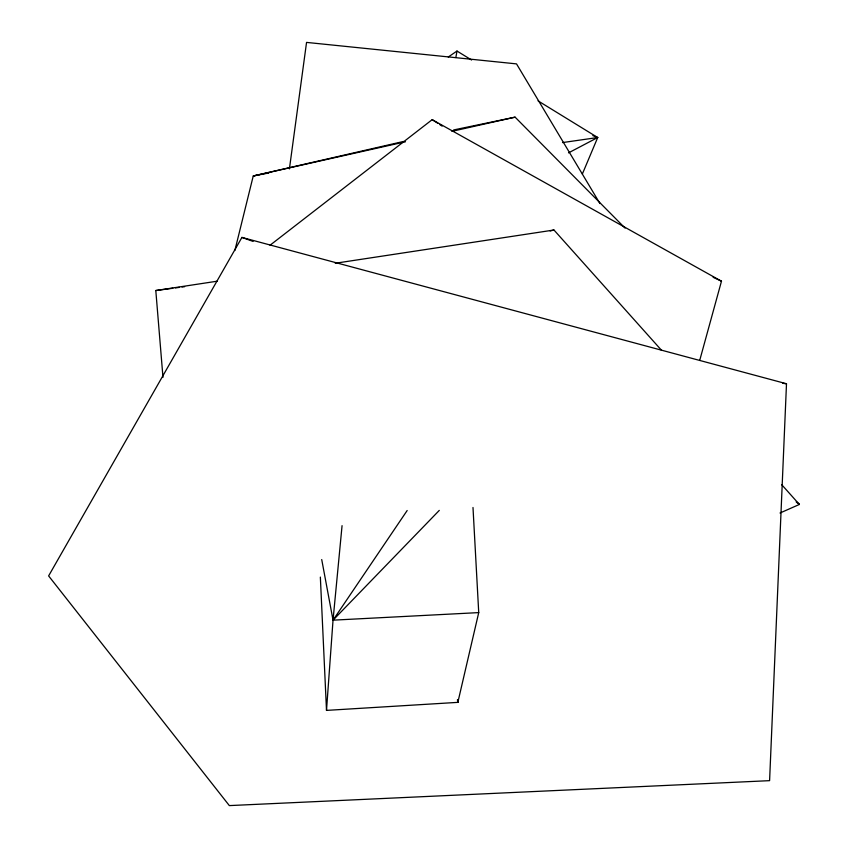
<?xml version="1.0" encoding="UTF-8"?>
<svg xmlns="http://www.w3.org/2000/svg" width="848" height="848" viewBox="0 0 848 848"><rect width="100%" height="100%" fill="white"/><g stroke="black" fill="none" stroke-linecap="round" stroke-linejoin="round"><path stroke-width="1.27" d="M786.499 383.762L769.592 780.658L229.342 805.6L48.622 575.909L241.913 237.419L786.499 383.762L782.577 383.296M320.353 577.075L326.501 710.391L457.846 702.367L458.005 699.738M326.501 710.391L333.031 620.164L342.062 525.654M289.412 168.9L306.552 42.4L516.517 63.886L599.928 203.52M455.853 57.547L456.987 51.05L471.626 60.038M457.411 699.77L457.846 702.367L478.728 612.606L472.993 507.496M234.854 250.542L253.245 175.981L403.542 141.457M699.748 360.273L721.478 281.197L432.183 119.663L270.035 245.242M582.353 174.01L597.713 137.524L538.045 100.859M407.167 510.528L333.031 620.164L478.728 612.606M439.285 510.401L333.031 620.164L321.721 559.553M448.274 57.007L456.987 51.05M568.531 152.863L597.713 137.524L592.826 135.606M780.022 513.008L799.378 504.454L781.729 484.706M550.129 230.963L553.977 230.009L661.673 350.447M453.648 129.945L515.096 117.151L625.071 228.112M405.461 141.775L253.245 175.981L268.816 172.981M451.889 131.345L515.096 117.151M162.975 377.328L155.799 290.535L217.364 281.176M335.246 263.262L553.977 230.009M562.51 142.581L597.713 137.524M155.799 290.535L172.833 288.267M175.451 287.917L179.373 287.387M182.002 287.037L184.62 286.688M241.913 237.419L253.107 241.426M713.126 277.285L721.478 281.197M432.183 119.663L437.716 123.257M439.921 124.698L442.137 126.129M457.803 699.738L457.846 702.367M799.378 504.454L796.325 501.931L799.378 504.454"/></g></svg>
